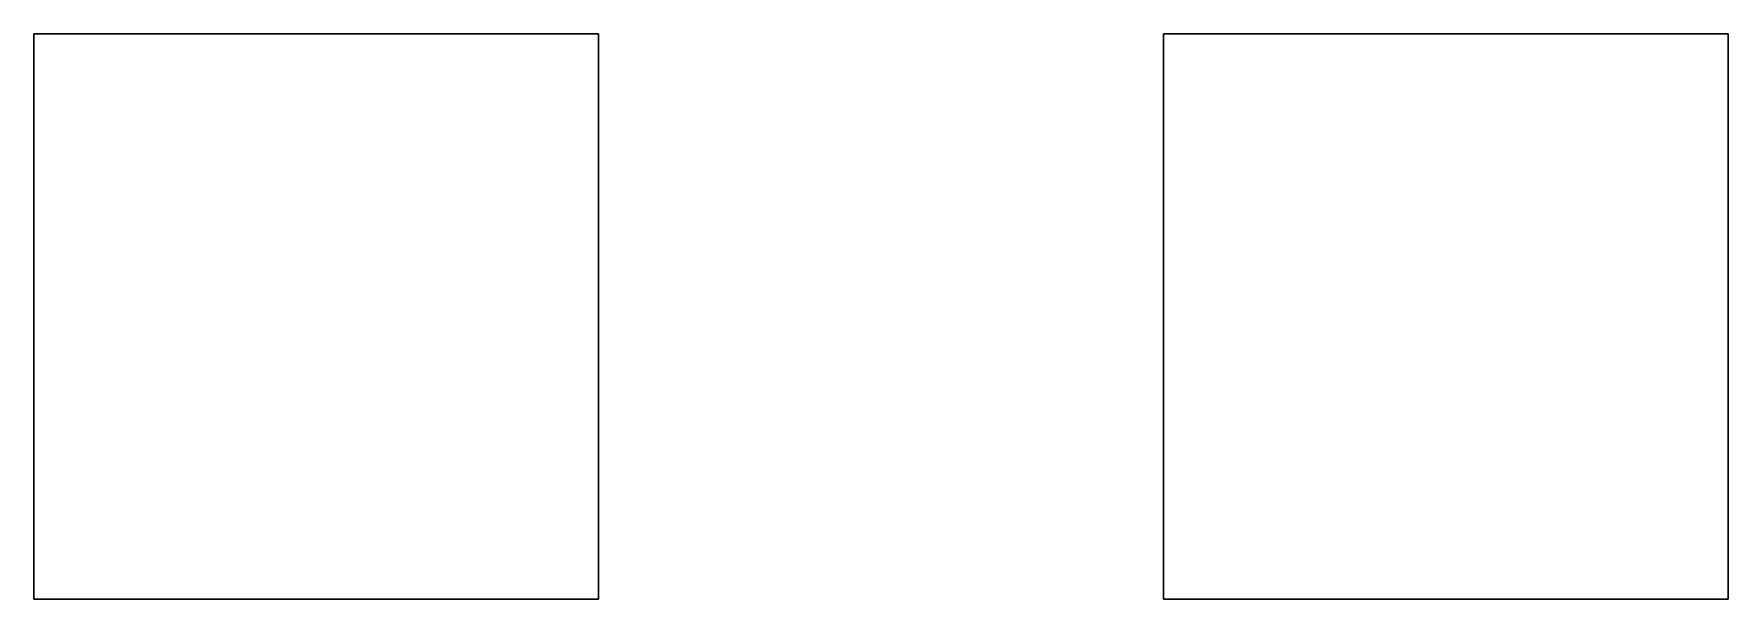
# Model space of a CAD drawing. Header units: millimetres. Extents: x -3 to 3, y -27.2 to 12.7.
# Drawn here: x -3 to 0, y -27.24 to -26.24 of the extents above; entities that cross this region are included whole.
import ezdxf

# ---------------------------------------------------------------- set-up
doc = ezdxf.new("R2010")
doc.units = ezdxf.units.MM

msp = doc.modelspace()

# ---------------------------------------------------------------- linework, layer by layer
for points in [[(-3, -27.24, 9.89), (-3, -26.24, 9.89), (-2, -26.24, 9.89), (-2, -27.24, 9.89)], [(-2, -27.24, 9.89), (-2, -26.24, 9.89), (-3, -26.24, 9.89), (-3, -27.24, 9.89)], [(0, -26.24, 10.89), (0, -26.24, 9.89), (-1, -26.24, 9.89), (-1, -26.24, 10.89)], [(-1, -26.24, 10.89), (-1, -26.24, 9.89), (-1, -27.24, 9.89), (-1, -27.24, 10.89)], [(-1, -27.24, 9.89), (-1, -26.24, 9.89), (0, -26.24, 9.89), (0, -27.24, 9.89)], [(0, -27.24, 10.89), (0, -26.24, 10.89), (-1, -26.24, 10.89), (-1, -27.24, 10.89)], [(0, -27.24, 9.89), (0, -26.24, 9.89), (0, -26.24, 10.89), (0, -27.24, 10.89)], [(-1, -27.24, 10.89), (-1, -27.24, 9.89), (0, -27.24, 9.89), (0, -27.24, 10.89)]]:
    msp.add_3dface(points)

doc.saveas('drawing.dxf')
